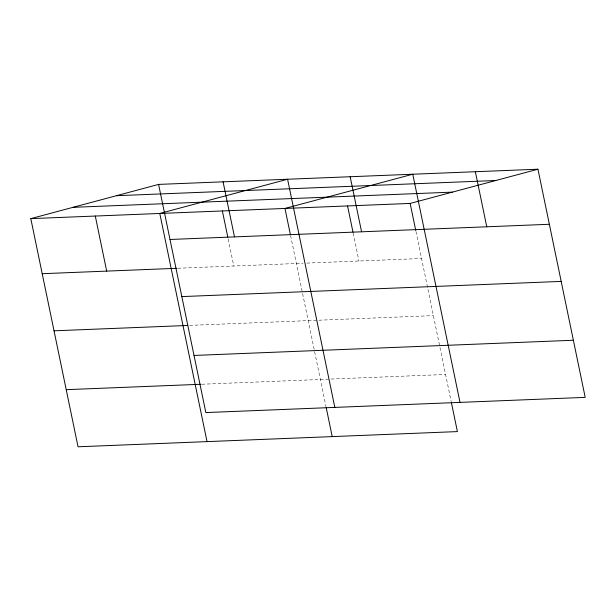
<?xml version="1.0" encoding="UTF-8"?>
<svg xmlns="http://www.w3.org/2000/svg" width="616" height="616" viewBox="0 0 616 616"><rect width="100%" height="100%" fill="white"/><g stroke="black" fill="none" stroke-linecap="round" stroke-linejoin="round"><path stroke-width="0.46" stroke-dasharray="3.08 2.31" d="M177.824 268.26L303.01 263.248M306.799 263.094L421.56 258.497M189.651 325.379L433.387 315.623M201.84 384.23L445.576 374.474M415.954 231.431L451.197 401.624M353.168 233.01L358.966 261.007M290.575 235.512L326.01 406.637M228.174 238.954L233.78 266.02"/><path stroke-width="0.92" d="M451.389 402.564L457.403 431.593L78.047 446.785L30.8 218.626L158.597 184.407L537.953 169.215L585.2 397.374L205.844 412.566L158.597 184.407M30.8 218.626L410.156 203.434L537.953 169.215M116.424 195.703L495.78 180.511M72.973 207.338L452.329 192.138M170.001 239.478L549.357 224.278M42.204 273.697L176.877 268.299M181.828 296.596L561.184 281.404M54.031 330.815L187.757 325.456M194.017 355.447L573.373 340.255M66.22 389.666L200.893 384.269M475.36 171.725L486.763 226.788M460.013 402.387L412.766 174.228L284.969 208.447L290.382 234.581M410.156 203.434L415.762 230.5M350.173 176.738L361.577 231.801M347.563 205.944L352.976 232.078M334.827 407.399L287.58 179.241L159.783 213.459L207.03 441.618M326.203 407.576L332.216 436.605M223.084 181.828L234.488 236.89M222.376 210.957L227.789 237.091M95.288 216.047L106.691 271.109"/></g></svg>
